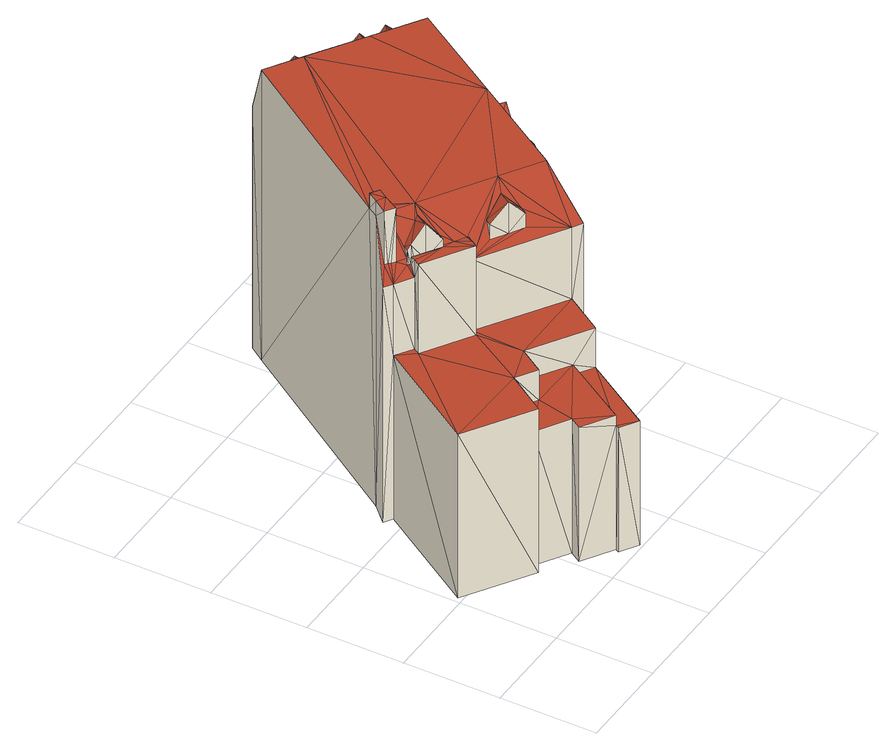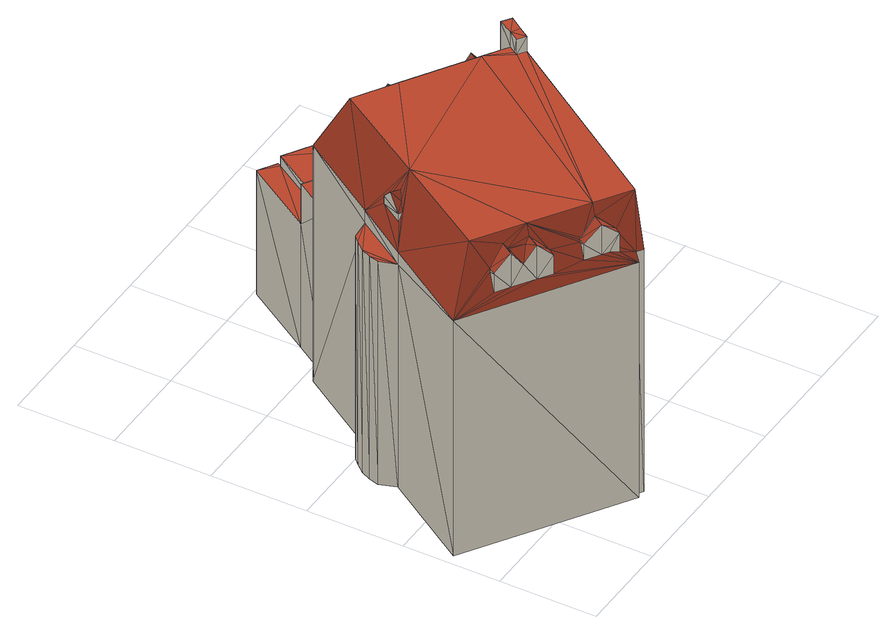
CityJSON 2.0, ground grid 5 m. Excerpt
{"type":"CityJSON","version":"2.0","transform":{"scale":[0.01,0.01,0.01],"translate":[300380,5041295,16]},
"CityObjects":{
"building1":{"type":"Building","geometry":[{"type":"MultiSurface","lod":"2","boundaries":[[[0,1,2]],[[3,4,5]],[[6,7,3]],[[8,9,10]],[[11,12,13]],[[13,14,15]],[[12,16,13]],[[17,18,19]],[[11,15,17]],[[11,13,15]],[[20,6,3]],[[17,19,9]],[[11,17,9]],[[5,11,9]],[[21,20,3]],[[3,5,8]],[[5,9,8]],[[22,20,21]],[[21,3,8]],[[21,8,1]],[[21,1,0]],[[23,0,24]],[[25,22,21]],[[23,21,0]],[[26,27,28]],[[27,29,28]],[[26,30,27]],[[31,32,33]],[[32,34,35]],[[33,32,35]],[[36,37,38]],[[39,40,36]],[[39,36,38]],[[39,38,41]],[[42,43,44]],[[45,43,42]],[[46,45,47]],[[46,47,48]],[[47,45,42]],[[49,50,51]],[[52,50,49]],[[53,54,55]],[[56,53,55]],[[31,57,58]],[[35,34,59]],[[34,60,59]],[[61,46,62]],[[62,46,48]],[[61,62,63]],[[28,29,64]],[[29,65,64]],[[65,66,67]],[[64,65,68]],[[65,67,68]],[[69,55,29]],[[29,55,70]],[[70,55,54]],[[71,69,72]],[[27,69,29]],[[72,69,27]],[[73,74,75]],[[74,76,75]],[[75,76,77]],[[75,77,78]],[[79,80,81]],[[80,82,81]],[[83,84,85]],[[83,85,86]],[[87,88,89]],[[87,89,44]],[[87,44,43]],[[90,91,92]],[[91,93,92]],[[90,94,91]],[[94,95,96]],[[90,95,94]],[[96,97,98]],[[95,97,96]],[[79,80,99]],[[100,101,102]],[[100,102,103]],[[104,71,72]],[[105,72,71]],[[57,106,58]],[[57,107,106]],[[108,109,87]],[[109,110,87]],[[110,88,87]],[[61,109,108]],[[61,63,109]],[[111,59,112]],[[112,59,60]],[[26,72,30]],[[50,71,72]],[[50,72,26]],[[50,26,51]],[[83,103,100]],[[83,86,103]],[[113,13,114]],[[13,16,114]],[[115,116,117]],[[116,118,117]],[[119,1,120]],[[119,2,1]],[[92,93,115]],[[93,116,115]],[[93,8,116]],[[1,8,93]],[[120,1,93]],[[97,117,121]],[[97,121,122]],[[121,117,118]],[[97,122,98]],[[103,80,123]],[[100,103,123]],[[123,80,79]],[[124,125,126]],[[126,125,127]],[[128,129,130]],[[130,129,113]],[[131,124,126]],[[132,124,131]],[[133,24,0]],[[133,0,134]],[[65,135,66]],[[66,135,136]],[[135,137,136]],[[136,10,9]],[[136,137,10]],[[138,14,139]],[[138,15,14]],[[134,2,119]],[[134,0,2]],[[140,141,6]],[[6,141,7]],[[20,140,6]],[[142,140,20]],[[128,132,131]],[[143,132,128]],[[143,128,144]],[[144,128,130]],[[25,145,22]],[[146,145,25]],[[22,142,20]],[[145,142,22]],[[147,114,12]],[[12,114,16]],[[148,149,150]],[[4,150,5]],[[148,150,4]],[[149,75,150]],[[150,75,78]],[[125,151,127]],[[125,152,151]],[[151,18,17]],[[151,152,18]],[[146,21,153]],[[146,25,21]],[[141,154,7]],[[7,154,3]],[[129,139,113]],[[113,14,13]],[[113,139,14]],[[76,68,77]],[[77,68,67]],[[138,151,15]],[[15,151,17]],[[8,10,137]],[[116,8,137]],[[150,143,144]],[[150,144,5]],[[5,144,11]],[[144,147,11]],[[11,147,12]],[[152,155,18]],[[18,155,19]],[[136,19,155]],[[136,9,19]],[[156,24,133]],[[156,23,24]],[[157,158,153]],[[156,157,153]],[[153,158,154]],[[154,4,3]],[[23,153,21]],[[154,148,4]],[[156,153,23]],[[158,148,154]],[[81,82,159]],[[39,41,160]],[[161,120,93]],[[162,163,164]],[[162,165,163]],[[165,94,96]],[[161,91,165]],[[165,91,94]],[[161,93,91]],[[162,161,165]],[[166,167,162]],[[167,161,162]],[[156,85,84]],[[166,101,167]],[[156,84,166]],[[101,168,167]],[[166,84,101]],[[156,86,85]],[[168,99,167]],[[156,103,86]],[[168,169,99]],[[168,170,169]],[[100,123,170]],[[100,170,168]],[[100,168,101]],[[123,79,169]],[[79,99,169]],[[123,169,170]],[[84,100,101]],[[83,100,84]],[[79,81,159]],[[79,159,99]],[[88,133,134]],[[88,134,89]],[[110,133,88]],[[167,48,47]],[[167,62,48]],[[108,87,43]],[[108,43,45]],[[61,108,46]],[[46,108,45]],[[42,120,161]],[[42,44,120]],[[47,42,161]],[[89,134,44]],[[167,47,161]],[[44,134,120]],[[134,119,120]],[[142,154,140]],[[146,153,145]],[[140,154,141]],[[153,154,142]],[[145,153,142]],[[39,160,171]],[[39,171,40]],[[40,171,172]],[[40,173,36]],[[36,173,37]],[[40,172,173]],[[166,162,157]],[[158,164,148]],[[158,162,164]],[[156,166,157]],[[157,38,158]],[[157,41,38]],[[37,162,158]],[[38,37,158]],[[160,162,171]],[[172,162,173]],[[157,162,160]],[[171,162,172]],[[157,160,41]],[[173,162,37]],[[148,164,149]],[[174,165,175]],[[163,165,174]],[[163,73,75]],[[163,174,73]],[[52,165,105]],[[175,52,49]],[[165,104,105]],[[105,104,72]],[[30,72,27]],[[175,165,52]],[[165,176,104]],[[116,137,118]],[[121,118,135]],[[135,118,137]],[[122,121,135]],[[65,70,54]],[[53,98,54]],[[53,96,98]],[[98,122,135]],[[65,54,135]],[[54,98,135]],[[29,70,65]],[[176,96,56]],[[165,96,176]],[[56,96,53]],[[164,163,149]],[[149,58,75]],[[149,163,31]],[[149,31,58]],[[34,75,60]],[[163,34,32]],[[31,163,32]],[[112,60,75]],[[58,106,75]],[[163,75,34]],[[32,112,106]],[[111,35,59]],[[33,35,111]],[[31,107,57]],[[31,33,107]],[[77,67,125]],[[132,77,125]],[[150,78,132]],[[125,67,155]],[[66,136,67]],[[67,136,155]],[[125,155,152]],[[78,77,132]],[[132,125,124]],[[150,132,143]],[[144,130,113]],[[144,113,147]],[[147,113,114]],[[126,151,138]],[[128,131,126]],[[129,138,139]],[[128,138,129]],[[128,126,138]],[[126,127,151]],[[95,117,97]],[[90,92,95]],[[95,115,117]],[[95,92,115]],[[56,55,69]],[[176,56,69]],[[176,69,71]],[[104,176,71]],[[52,105,71]],[[52,71,50]],[[74,175,76]],[[76,26,68]],[[26,28,64]],[[73,174,74]],[[174,175,74]],[[175,49,51]],[[76,51,26]],[[76,175,51]],[[26,64,68]],[[156,133,80]],[[167,159,62]],[[82,133,63]],[[82,63,159]],[[159,63,62]],[[63,133,109]],[[80,133,82]],[[99,159,167]],[[109,133,110]],[[156,80,103]],[[106,112,75]]],"semantics":{"surfaces":[{"type":"GroundSurface"},{"type":"WallSurface"},{"type":"RoofSurface"}],"values":[0,0,0,0,0,0,0,0,0,0,0,0,0,0,0,0,0,0,0,0,0,0,0,0,1,1,1,1,1,1,1,1,1,1,1,1,1,1,1,1,1,1,1,1,1,1,1,1,1,1,1,1,1,1,1,1,1,1,1,1,1,1,1,1,1,1,1,1,1,1,1,1,1,1,1,1,1,1,1,1,1,1,1,1,1,1,1,1,1,1,1,1,1,1,1,1,1,1,1,1,1,1,1,1,1,1,1,1,1,1,1,1,1,1,1,1,1,1,1,1,1,1,1,1,1,1,1,1,1,1,1,1,1,1,1,1,1,1,1,1,1,1,1,1,1,1,1,1,1,1,1,1,1,1,1,1,1,1,1,1,1,1,1,1,1,1,1,1,1,1,1,1,1,1,1,1,1,1,1,1,1,1,1,1,1,1,1,1,1,1,2,2,2,2,2,2,2,2,2,2,2,2,2,2,2,2,2,2,2,2,2,2,2,2,2,2,2,2,2,2,2,2,2,2,2,2,2,2,2,2,2,2,2,2,2,2,2,2,2,2,2,2,2,2,2,2,2,2,2,2,2,2,2,2,2,2,2,2,2,2,2,2,2,2,2,2,2,2,2,2,2,2,2,2,2,2,2,2,2,2,2,2,2,2,2,2,2,2,2,2,2,2,2,2,2,2,2,2,2,2,2,2,2,2,2,2,2,2,2,2,2,2,2,2,2,2,2,2,2,2,2,2,2,2,2,2,2,2,2,2,2,2,2,2,2,2,2,2,2,2,2,2,2,2,2,2,2,2,2,2,2]}}]}
},
"vertices":[
[1149,2209,75],[1062,2152,75],[1116,2230,75],[1464,986,75],[1178,550,75],[1127,579,75],[1596,1028,75],[1564,995,75],[415,1180,75],[372,1063,75],[329,1092,75],[1001,382,75],[769,17,75],[688,93,75],[529,192,75],[566,250,75],[677,75,75],[399,354,75],[370,308,75],[29,528,75],[1636,1074,75],[1646,1265,75],[1661,1125,75],[1949,1730,75],[1166,2234,75],[1674,1177,75],[606,944,1520],[486,1020,1482],[471,1029,1520],[471,1029,1482],[606,944,1485],[973,747,1566],[920,825,1657],[920,825,1658],[823,843,1565],[823,843,1566],[1485,1096,1565],[1470,1105,1565],[1485,1096,1521],[1566,1219,1565],[1523,1154,1636],[1566,1219,1521],[1251,2055,1672],[1194,2129,1595],[1194,2129,1583],[1251,2055,1673],[1346,2031,1595],[1330,2035,1595],[1346,2031,1593],[613,955,1520],[606,943,1567],[606,943,1520],[623,971,1566],[461,1048,1511],[455,1039,1482],[455,1039,1566],[472,1067,1566],[955,719,1566],[955,719,1482],[804,814,1566],[804,814,1479],[1367,2065,1595],[1349,2037,1585],[1367,2065,1504],[461,1006,1520],[461,1006,1419],[461,1006,1011],[442,975,1011],[442,975,1520],[471,1029,1591],[461,1035,1482],[531,991,1683],[531,991,1484],[727,883,1520],[706,849,1520],[706,849,1419],[687,819,1520],[687,819,1011],[706,849,1011],[1572,1941,1678],[1572,1941,1487],[1501,1987,1595],[1501,1987,1487],[1754,1824,1595],[1730,1787,1595],[1734,1793,1578],[1754,1824,1487],[1216,2162,1595],[1216,2162,1489],[1209,2151,1505],[494,1203,1820],[494,1203,1735],[450,1232,1820],[450,1232,1735],[485,1190,1735],[460,1152,1820],[460,1152,1735],[417,1077,1820],[417,1077,1511],[1530,1876,1678],[1681,1871,1680],[1638,1804,1680],[1647,1818,1641],[1681,1871,1487],[571,1058,1683],[572,1058,1683],[883,765,1480],[883,765,1658],[1290,2114,1673],[1290,2114,1504],[1258,2134,1504],[882,765,1658],[882,765,1480],[688,93,784],[677,75,784],[415,1180,1820],[415,1180,1735],[368,1111,1820],[368,1111,1516],[1116,2230,1459],[1062,2152,1735],[385,1099,1515],[398,1090,1513],[1628,1905,1595],[611,447,1011],[504,516,1011],[611,447,841],[504,516,841],[906,443,841],[688,93,841],[906,443,784],[695,578,841],[695,578,1011],[1166,2234,1421],[1149,2209,1459],[372,1063,1419],[372,1063,1011],[329,1092,1419],[566,250,841],[529,192,841],[1596,1028,1349],[1564,995,1349],[1636,1074,1349],[1001,382,1011],[1001,382,784],[1661,1125,1349],[1674,1177,1349],[769,17,784],[1178,550,1421],[1127,579,1419],[1127,579,1011],[399,354,841],[370,308,1011],[1646,1265,1349],[1464,986,1349],[29,528,1011],[1949,1730,1421],[1646,1265,1421],[1464,986,1421],[1477,1950,1595],[1551,1229,1565],[1239,2037,1735],[1452,1209,1736],[936,851,1736],[1143,720,1736],[582,1075,1735],[1760,1698,1735],[1517,1856,1735],[1628,1824,1655],[1556,1873,1649],[1627,1826,1651],[1518,1206,1599],[1485,1183,1636],[1476,1141,1599],[722,886,1520],[666,921,1520],[554,1059,1662]
]}
